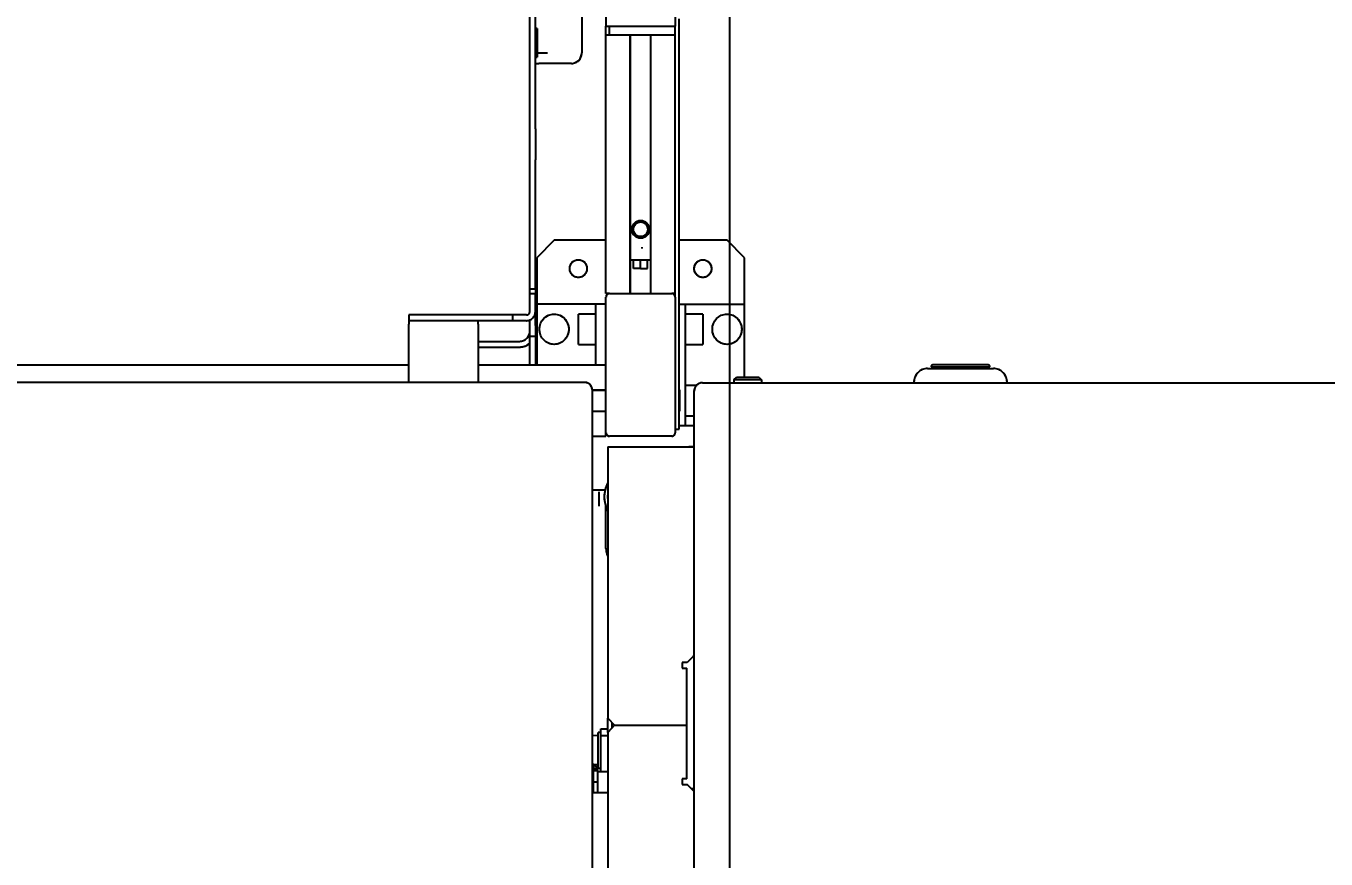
# Model space of a CAD drawing. Header units: centimetres. Extents: x 405564 to 502064, y 46284 to 60634.
# Drawn here: x 454399.37 to 454437.01, y 53186.32 to 53210.44 of the extents above; entities that cross this region are included whole.
import ezdxf
from ezdxf import colors
from ezdxf.entities.mleader import LeaderData, LeaderLine
from ezdxf.math import Vec2, Vec3
from ezdxf.xclip import XClip

# ---------------------------------------------------------------- set-up
doc = ezdxf.new("R2010")
doc.units = ezdxf.units.CM
doc.header["$XCLIPFRAME"] = 0
doc.linetypes.add('SLD-2点鎖線', pattern=[12.7, 6.35, -1.27, 1.27, -1.27, 1.27, -1.27])
doc.linetypes.add('SLD-実線', pattern=[0])
for name, color, linetype in [('---___EB_draft03_cihazlar', 8, 'Continuous'), ('0-KRCN-ASMATAVAN-130426', 8, 'Continuous'), ('AS_DUV', 8, 'Continuous'), ('AS_PYZ_BINA', 8, 'Continuous')]:
    doc.layers.add(name, color=color, linetype=linetype)
doc.layers.add('0-KRCN-MİMARİ-220526', color=8, linetype='Continuous', lineweight=9)
doc.layers.add('OL_Ic', color=8, linetype='Continuous', lineweight=9)
doc.styles.add('Normal_ITL', font='swissi.ttf')

# ---------------------------------------------------------------- blocks, each defined once
blk = doc.blocks.new('SMD Dizgi Makinesi')
at = {"layer": '---___EB_draft03_cihazlar', "linetype": 'SLD-実線'}
for p, q in [((275456.238, -39752.449), (275456.238, -39730.997)), ((275455.824, -39745.929), (275455.824, -39744.026)), ((275455.721, -39744.177), (275455.721, -39745.779)), ((275455.773, -39745.197), (275455.773, -39744.127)), ((275455.773, -39745.829), (275455.773, -39745.197)), ((275456.238, -39751.788), (275456.238, -39746.33)), ((275456.083, -39750.806), (275456.155, -39750.736)), ((275456.083, -39750.806), (275456.083, -39751.467)), ((275456.155, -39750.736), (275456.155, -39751.537)), ((275456.155, -39750.736), (275456.238, -39750.736)), ((275452.621, -39751.237), (275452.105, -39751.738)), ((275453.964, -39751.237), (275452.621, -39751.237)), ((275453.964, -39752.939), (275453.964, -39751.237)), ((275456.083, -39751.237), (275453.964, -39751.237)), ((275456.155, -39751.537), (275456.083, -39751.467)), ((275456.155, -39751.537), (275456.238, -39751.537)), ((275452.105, -39751.738), (275452.105, -39753.12)), ((275456.238, -39751.888), (275456.238, -39751.788)), ((275454.249, -39752.439), (275455.127, -39752.439)), ((275454.249, -39752.439), (275454.249, -39752.939)), ((275455.127, -39752.939), (275455.127, -39752.439)), ((275456.315, -39752.623), (275456.315, -39752.939)), ((275456.486, -39752.689), (275456.394, -39752.671)), ((275464.504, -39752.689), (275456.486, -39752.689)), ((275457.193, -39752.939), (275457.193, -39752.689)), ((275457.478, -39752.939), (275457.478, -39752.689)), ((275458.098, -39752.849), (275458.098, -39752.689)), ((275464.127, -39752.689), (275464.212, -39752.769)), ((275537.97, -39752.689), (275464.504, -39752.689)), ((275468.079, -39752.689), (275467.872, -39752.889)), ((275467.986, -39752.779), (275467.986, -39752.689)), ((275447.765, -39753.12), (275445.698, -39753.12)), ((275456.548, -39753.12), (275447.765, -39753.12)), ((275453.964, -39753.12), (275453.964, -39752.939)), ((275457.478, -39752.939), (275453.964, -39752.939)), ((275456.444, -39753.11), (275457.064, -39753.11)), ((275457.581, -39753.12), (275456.548, -39753.12)), ((275456.599, -39753.11), (275456.604, -39753.12)), ((275456.716, -39753.11), (275456.716, -39753.12)), ((275456.793, -39753.12), (275456.793, -39753.11)), ((275457.478, -39753.12), (275457.478, -39752.939)), ((275457.581, -39753.24), (275457.581, -39753.12)), ((275458.098, -39755.193), (275458.098, -39752.849)), ((275464.212, -39752.769), (275464.297, -39752.849)), ((275464.297, -39752.849), (275464.339, -39752.889)), ((275464.339, -39752.889), (275464.339, -39753.04)), ((275464.339, -39753.04), (275464.504, -39753.04)), ((275466.157, -39752.899), (275464.504, -39752.899)), ((275464.504, -39753.04), (275464.504, -39752.899)), ((275466.157, -39754.992), (275466.157, -39752.899)), ((275467.707, -39752.899), (275466.157, -39752.899)), ((275467.707, -39752.899), (275467.707, -39753.04)), ((275467.707, -39753.04), (275467.872, -39753.04)), ((275467.872, -39753.04), (275467.872, -39752.889)), ((275444.097, -39753.24), (275445.905, -39753.24)), ((275446.163, -39753.24), (275445.905, -39753.24)), ((275445.905, -39753.34), (275445.905, -39753.24)), ((275445.905, -39753.941), (275445.905, -39753.34)), ((275446.163, -39753.34), (275446.163, -39753.24)), ((275447.765, -39753.24), (275446.163, -39753.24)), ((275446.163, -39755.143), (275446.163, -39753.34)), ((275453.654, -39753.24), (275447.12, -39753.24)), ((275453.758, -39753.24), (275453.654, -39753.24)), ((275453.654, -39753.24), (275453.654, -39753.34)), ((275453.654, -39755.143), (275453.654, -39753.34)), ((275453.758, -39753.24), (275457.684, -39753.24)), ((275457.788, -39753.34), (275457.788, -39755.143)), ((275445.905, -39754.542), (275445.905, -39753.941)), ((275453.654, -39753.941), (275446.163, -39753.941)), ((275453.654, -39753.947), (275446.163, -39753.947)), ((275452.006, -39754.192), (275452.006, -39754.29)), ((275452.352, -39754.191), (275452.311, -39754.191)), ((275452.673, -39754.542), (275452.673, -39753.941)), ((275452.931, -39754.037), (275452.673, -39754.037)), ((275452.931, -39754.241), (275452.673, -39754.241)), ((275452.931, -39754.241), (275452.931, -39754.037)), ((275452.931, -39754.241), (275452.931, -39754.446)), ((275445.905, -39755.143), (275445.905, -39754.542)), ((275453.654, -39754.536), (275446.163, -39754.536)), ((275453.654, -39754.542), (275446.163, -39754.542)), ((275451.856, -39754.443), (275451.944, -39754.394)), ((275452.931, -39754.446), (275452.673, -39754.446)), ((275465.95, -39755.193), (275466.157, -39754.992)), ((275466.157, -39754.992), (275466.364, -39755.193)), ((275428.856, -39755.243), (275445.905, -39755.243)), ((275445.905, -39755.243), (275445.905, -39755.143)), ((275446.163, -39755.143), (275445.905, -39755.143)), ((275446.163, -39755.243), (275445.905, -39755.243)), ((275446.163, -39755.243), (275446.163, -39755.143)), ((275453.654, -39755.243), (275446.163, -39755.243)), ((275452.105, -39755.243), (275452.105, -39756.745)), ((275453.654, -39755.143), (275453.654, -39755.243)), ((275457.684, -39755.243), (275453.758, -39755.243)), ((275453.964, -39755.243), (275453.964, -39755.543)), ((275455.721, -39758.948), (275455.721, -39755.243)), ((275456.444, -39755.643), (275456.444, -39755.243)), ((275456.451, -39755.643), (275456.451, -39755.243)), ((275457.058, -39755.643), (275457.058, -39755.243)), ((275457.064, -39755.643), (275457.064, -39755.243)), ((275457.788, -39755.243), (275457.684, -39755.243)), ((275457.788, -39755.643), (275457.788, -39755.243)), ((275458.098, -39755.193), (275464.297, -39755.193)), ((275459.337, -39755.643), (275459.337, -39755.267)), ((275459.428, -39755.193), (275459.544, -39755.202)), ((275459.544, -39755.202), (275459.661, -39755.193)), ((275461.042, -39755.243), (275459.832, -39755.243)), ((275464.297, -39755.193), (275465.95, -39755.193)), ((275466.364, -39755.193), (275465.95, -39755.193)), ((275466.074, -39755.073), (275466.24, -39755.073)), ((275466.229, -39755.063), (275466.085, -39755.063)), ((275466.26, -39755.393), (275466.26, -39755.193)), ((275466.364, -39755.193), (275537.556, -39755.193)), ((275466.467, -39755.193), (275466.467, -39755.393)), ((275467.5, -39755.443), (275467.5, -39755.193)), ((275468.12, -39755.193), (275468.12, -39755.643)), ((275453.964, -39755.543), (275455.721, -39755.543)), ((275453.964, -39755.543), (275453.964, -39757.246)), ((275454.249, -39755.543), (275454.249, -39756.044)), ((275455.127, -39756.044), (275455.127, -39755.543)), ((275456.437, -39755.643), (275464.453, -39755.643)), ((275459.735, -39755.443), (275459.399, -39755.443)), ((275459.813, -39755.443), (275459.735, -39755.443)), ((275464.453, -39755.643), (275485.48, -39755.643)), ((275466.467, -39755.393), (275466.26, -39755.393)), ((275466.364, -39755.393), (275466.364, -39755.473)), ((275466.683, -39755.473), (275466.364, -39755.473)), ((275466.452, -39755.474), (275466.467, -39755.643)), ((275466.717, -39755.474), (275466.452, -39755.474)), ((275467.5, -39755.393), (275466.467, -39755.393)), ((275467.397, -39755.473), (275466.683, -39755.473)), ((275467.309, -39755.474), (275466.717, -39755.474)), ((275467.294, -39755.593), (275467.294, -39755.493)), ((275467.294, -39755.593), (275467.294, -39755.643)), ((275467.418, -39755.593), (275467.294, -39755.593)), ((275467.298, -39755.593), (275467.309, -39755.474)), ((275467.397, -39755.473), (275467.397, -39755.393)), ((275467.418, -39755.493), (275467.418, -39755.593)), ((275467.418, -39755.593), (275467.418, -39755.643)), ((275467.469, -39755.493), (275467.81, -39755.493)), ((275467.469, -39755.613), (275467.469, -39755.493)), ((275467.469, -39755.613), (275467.81, -39755.613)), ((275467.469, -39755.613), (275467.469, -39755.623)), ((275467.469, -39755.623), (275467.81, -39755.623)), ((275467.469, -39755.643), (275467.469, -39755.623)), ((275467.5, -39755.493), (275467.5, -39755.443)), ((275467.81, -39755.493), (275468.12, -39755.493)), ((275467.81, -39755.493), (275467.81, -39755.613)), ((275467.81, -39755.613), (275468.12, -39755.613)), ((275467.81, -39755.643), (275467.81, -39755.623)), ((275428.236, -39755.944), (275446.68, -39755.944)), ((275454.52, -39756.044), (275454.249, -39756.044)), ((275455.127, -39756.044), (275454.52, -39756.044)), ((275456.231, -39755.844), (275456.231, -39847.777)), ((275446.99, -39756.244), (275446.99, -39757.186)), ((275452.105, -39756.745), (275452.621, -39757.246)), ((275445.981, -39757.236), (275445.981, -39757.286)), ((275445.981, -39757.236), (275446.807, -39757.236)), ((275446.678, -39757.236), (275446.678, -39756.935)), ((275446.807, -39757.286), (275446.807, -39757.236)), ((275446.99, -39757.286), (275446.99, -39757.186)), ((275452.621, -39757.246), (275453.964, -39757.246)), ((275453.964, -39757.246), (275455.721, -39757.246)), ((275448.882, -39757.286), (275443.632, -39757.286)), ((275448.882, -39757.446), (275443.632, -39757.446)), ((275448.882, -39757.286), (275449.777, -39757.286)), ((275449.777, -39757.446), (275448.882, -39757.446)), ((275453.516, -39757.286), (275449.777, -39757.286)), ((275453.516, -39757.446), (275449.777, -39757.446)), ((275453.516, -39757.286), (275453.654, -39757.286)), ((275453.516, -39757.446), (275453.516, -39757.286)), ((275453.654, -39757.446), (275453.516, -39757.446)), ((275454.171, -39757.286), (275453.654, -39757.286)), ((275453.654, -39757.446), (275453.654, -39757.286)), ((275454.171, -39757.446), (275453.654, -39757.446)), ((275454.584, -39757.286), (275454.171, -39757.286)), ((275454.274, -39757.546), (275454.274, -39757.947)), ((275454.584, -39757.446), (275454.419, -39757.446)), ((275454.44, -39757.546), (275454.44, -39757.947)), ((275454.584, -39757.286), (275454.894, -39757.286)), ((275454.894, -39757.446), (275454.584, -39757.446)), ((275454.894, -39757.286), (275455.721, -39757.286)), ((275454.894, -39757.286), (275454.894, -39757.446)), ((275455.721, -39757.446), (275454.894, -39757.446)), ((275454.274, -39757.947), (275454.44, -39757.947)), ((275454.274, -39757.947), (275454.274, -39760.951)), ((275454.44, -39757.947), (275454.44, -39760.951)), ((275455.039, -39758.948), (275455.039, -39757.746)), ((275455.204, -39758.948), (275455.204, -39757.746)), ((275454.543, -39758.948), (275454.44, -39758.948)), ((275454.543, -39758.948), (275456.231, -39758.948)), ((275454.274, -39760.951), (275454.44, -39760.951)), ((275454.44, -39760.951), (275454.543, -39760.951)), ((275456.231, -39760.951), (275454.543, -39760.951)), ((275455.721, -39828.259), (275455.721, -39760.951))]:
    blk.add_line(p, q, dxfattribs=at)
at = {"layer": '---___EB_draft03_cihazlar', "linetype": 'SLD-2点鎖線'}
for p, q in [((275456.238, -39752.449), (275456.238, -39730.997)), ((275455.824, -39745.929), (275455.824, -39744.026)), ((275455.721, -39744.177), (275455.721, -39745.779)), ((275455.773, -39745.197), (275455.773, -39744.127)), ((275455.773, -39745.829), (275455.773, -39745.197)), ((275456.238, -39751.788), (275456.238, -39746.33)), ((275456.083, -39750.806), (275456.155, -39750.736)), ((275456.083, -39750.806), (275456.083, -39751.467)), ((275456.155, -39750.736), (275456.155, -39751.537)), ((275456.155, -39750.736), (275456.238, -39750.736)), ((275452.621, -39751.237), (275452.105, -39751.738)), ((275453.964, -39751.237), (275452.621, -39751.237)), ((275453.964, -39752.939), (275453.964, -39751.237)), ((275456.083, -39751.237), (275453.964, -39751.237)), ((275456.155, -39751.537), (275456.083, -39751.467)), ((275456.155, -39751.537), (275456.238, -39751.537)), ((275452.105, -39751.738), (275452.105, -39753.12)), ((275456.238, -39751.888), (275456.238, -39751.788)), ((275454.249, -39752.439), (275454.249, -39752.939)), ((275454.249, -39752.439), (275455.127, -39752.439)), ((275455.127, -39752.939), (275455.127, -39752.439)), ((275456.315, -39752.623), (275456.315, -39752.939)), ((275456.486, -39752.689), (275456.394, -39752.671)), ((275464.504, -39752.689), (275456.486, -39752.689)), ((275457.193, -39752.939), (275457.193, -39752.689)), ((275457.478, -39752.939), (275457.478, -39752.689)), ((275458.098, -39752.849), (275458.098, -39752.689)), ((275464.127, -39752.689), (275464.212, -39752.769)), ((275537.97, -39752.689), (275464.504, -39752.689)), ((275468.079, -39752.689), (275467.872, -39752.889)), ((275467.986, -39752.779), (275467.986, -39752.689)), ((275447.765, -39753.12), (275445.698, -39753.12)), ((275456.548, -39753.12), (275447.765, -39753.12)), ((275453.964, -39753.12), (275453.964, -39752.939)), ((275457.478, -39752.939), (275453.964, -39752.939)), ((275456.444, -39753.11), (275457.064, -39753.11)), ((275457.581, -39753.12), (275456.548, -39753.12)), ((275456.599, -39753.11), (275456.604, -39753.12)), ((275456.716, -39753.11), (275456.716, -39753.12)), ((275456.793, -39753.12), (275456.793, -39753.11)), ((275457.478, -39753.12), (275457.478, -39752.939)), ((275457.581, -39753.24), (275457.581, -39753.12)), ((275458.098, -39755.193), (275458.098, -39752.849)), ((275464.212, -39752.769), (275464.297, -39752.849)), ((275464.297, -39752.849), (275464.339, -39752.889)), ((275464.339, -39752.889), (275464.339, -39753.04)), ((275464.339, -39753.04), (275464.504, -39753.04)), ((275466.157, -39752.899), (275464.504, -39752.899)), ((275464.504, -39753.04), (275464.504, -39752.899)), ((275466.157, -39754.992), (275466.157, -39752.899)), ((275467.707, -39752.899), (275466.157, -39752.899)), ((275467.707, -39752.899), (275467.707, -39753.04)), ((275467.707, -39753.04), (275467.872, -39753.04)), ((275467.872, -39753.04), (275467.872, -39752.889)), ((275444.097, -39753.24), (275445.905, -39753.24)), ((275445.905, -39753.34), (275445.905, -39753.24)), ((275446.163, -39753.24), (275445.905, -39753.24)), ((275445.905, -39753.941), (275445.905, -39753.34)), ((275446.163, -39753.34), (275446.163, -39753.24)), ((275447.765, -39753.24), (275446.163, -39753.24)), ((275446.163, -39755.143), (275446.163, -39753.34)), ((275453.654, -39753.24), (275447.12, -39753.24)), ((275453.758, -39753.24), (275453.654, -39753.24)), ((275453.654, -39753.24), (275453.654, -39753.34)), ((275453.654, -39755.143), (275453.654, -39753.34)), ((275453.758, -39753.24), (275457.684, -39753.24)), ((275457.788, -39753.34), (275457.788, -39755.143)), ((275445.905, -39754.542), (275445.905, -39753.941)), ((275453.654, -39753.941), (275446.163, -39753.941)), ((275453.654, -39753.947), (275446.163, -39753.947)), ((275452.006, -39754.192), (275452.006, -39754.29)), ((275452.352, -39754.191), (275452.311, -39754.191)), ((275452.673, -39754.542), (275452.673, -39753.941)), ((275452.931, -39754.037), (275452.673, -39754.037)), ((275452.931, -39754.241), (275452.673, -39754.241)), ((275452.931, -39754.241), (275452.931, -39754.037)), ((275452.931, -39754.241), (275452.931, -39754.446)), ((275445.905, -39755.143), (275445.905, -39754.542)), ((275453.654, -39754.536), (275446.163, -39754.536)), ((275453.654, -39754.542), (275446.163, -39754.542)), ((275451.856, -39754.443), (275451.944, -39754.394)), ((275452.931, -39754.446), (275452.673, -39754.446)), ((275465.95, -39755.193), (275466.157, -39754.992)), ((275466.157, -39754.992), (275466.364, -39755.193)), ((275428.856, -39755.243), (275445.905, -39755.243)), ((275445.905, -39755.243), (275445.905, -39755.143)), ((275446.163, -39755.143), (275445.905, -39755.143)), ((275446.163, -39755.243), (275445.905, -39755.243)), ((275446.163, -39755.243), (275446.163, -39755.143)), ((275453.654, -39755.243), (275446.163, -39755.243)), ((275452.105, -39755.243), (275452.105, -39756.745)), ((275453.654, -39755.143), (275453.654, -39755.243)), ((275457.684, -39755.243), (275453.758, -39755.243)), ((275453.964, -39755.243), (275453.964, -39755.543)), ((275455.721, -39758.948), (275455.721, -39755.243)), ((275456.444, -39755.643), (275456.444, -39755.243)), ((275456.451, -39755.643), (275456.451, -39755.243)), ((275457.058, -39755.643), (275457.058, -39755.243)), ((275457.064, -39755.643), (275457.064, -39755.243)), ((275457.788, -39755.243), (275457.684, -39755.243)), ((275457.788, -39755.643), (275457.788, -39755.243)), ((275458.098, -39755.193), (275464.297, -39755.193)), ((275459.337, -39755.643), (275459.337, -39755.267)), ((275459.428, -39755.193), (275459.544, -39755.202)), ((275459.544, -39755.202), (275459.661, -39755.193)), ((275461.042, -39755.243), (275459.832, -39755.243)), ((275464.297, -39755.193), (275465.95, -39755.193)), ((275466.364, -39755.193), (275465.95, -39755.193)), ((275466.074, -39755.073), (275466.24, -39755.073)), ((275466.229, -39755.063), (275466.085, -39755.063)), ((275466.26, -39755.393), (275466.26, -39755.193)), ((275466.364, -39755.193), (275537.556, -39755.193)), ((275466.467, -39755.193), (275466.467, -39755.393)), ((275467.5, -39755.443), (275467.5, -39755.193)), ((275468.12, -39755.193), (275468.12, -39755.643)), ((275453.964, -39755.543), (275455.721, -39755.543)), ((275453.964, -39755.543), (275453.964, -39757.246)), ((275454.249, -39755.543), (275454.249, -39756.044)), ((275455.127, -39756.044), (275455.127, -39755.543)), ((275456.437, -39755.643), (275464.453, -39755.643)), ((275459.735, -39755.443), (275459.399, -39755.443)), ((275459.813, -39755.443), (275459.735, -39755.443)), ((275464.453, -39755.643), (275485.48, -39755.643)), ((275466.467, -39755.393), (275466.26, -39755.393)), ((275466.364, -39755.393), (275466.364, -39755.473)), ((275466.683, -39755.473), (275466.364, -39755.473)), ((275466.452, -39755.474), (275466.467, -39755.643)), ((275466.717, -39755.474), (275466.452, -39755.474)), ((275467.5, -39755.393), (275466.467, -39755.393)), ((275467.397, -39755.473), (275466.683, -39755.473)), ((275467.309, -39755.474), (275466.717, -39755.474)), ((275467.294, -39755.593), (275467.294, -39755.493)), ((275467.294, -39755.593), (275467.294, -39755.643)), ((275467.418, -39755.593), (275467.294, -39755.593)), ((275467.298, -39755.593), (275467.309, -39755.474)), ((275467.397, -39755.473), (275467.397, -39755.393)), ((275467.418, -39755.493), (275467.418, -39755.593)), ((275467.418, -39755.593), (275467.418, -39755.643)), ((275467.469, -39755.493), (275467.81, -39755.493)), ((275467.469, -39755.613), (275467.469, -39755.493)), ((275467.469, -39755.613), (275467.81, -39755.613)), ((275467.469, -39755.613), (275467.469, -39755.623)), ((275467.469, -39755.623), (275467.81, -39755.623)), ((275467.469, -39755.643), (275467.469, -39755.623)), ((275467.5, -39755.493), (275467.5, -39755.443)), ((275467.81, -39755.493), (275468.12, -39755.493)), ((275467.81, -39755.493), (275467.81, -39755.613)), ((275467.81, -39755.613), (275468.12, -39755.613)), ((275467.81, -39755.643), (275467.81, -39755.623)), ((275428.236, -39755.944), (275446.68, -39755.944)), ((275454.52, -39756.044), (275454.249, -39756.044)), ((275455.127, -39756.044), (275454.52, -39756.044)), ((275456.231, -39755.844), (275456.231, -39847.777)), ((275446.99, -39756.244), (275446.99, -39757.186)), ((275452.105, -39756.745), (275452.621, -39757.246)), ((275445.981, -39757.236), (275445.981, -39757.286)), ((275445.981, -39757.236), (275446.807, -39757.236)), ((275446.678, -39757.236), (275446.678, -39756.935)), ((275446.807, -39757.286), (275446.807, -39757.236)), ((275446.99, -39757.286), (275446.99, -39757.186)), ((275452.621, -39757.246), (275453.964, -39757.246)), ((275453.964, -39757.246), (275455.721, -39757.246)), ((275448.882, -39757.286), (275443.632, -39757.286)), ((275448.882, -39757.446), (275443.632, -39757.446)), ((275448.882, -39757.286), (275449.777, -39757.286)), ((275449.777, -39757.446), (275448.882, -39757.446)), ((275453.516, -39757.286), (275449.777, -39757.286)), ((275453.516, -39757.446), (275449.777, -39757.446)), ((275453.516, -39757.286), (275453.654, -39757.286)), ((275453.516, -39757.446), (275453.516, -39757.286)), ((275453.654, -39757.446), (275453.516, -39757.446)), ((275454.171, -39757.286), (275453.654, -39757.286)), ((275453.654, -39757.446), (275453.654, -39757.286)), ((275454.171, -39757.446), (275453.654, -39757.446)), ((275454.584, -39757.286), (275454.171, -39757.286)), ((275454.274, -39757.546), (275454.274, -39757.947)), ((275454.584, -39757.446), (275454.419, -39757.446)), ((275454.44, -39757.546), (275454.44, -39757.947)), ((275454.584, -39757.286), (275454.894, -39757.286)), ((275454.894, -39757.446), (275454.584, -39757.446)), ((275454.894, -39757.286), (275455.721, -39757.286)), ((275454.894, -39757.286), (275454.894, -39757.446)), ((275455.721, -39757.446), (275454.894, -39757.446)), ((275454.274, -39757.947), (275454.44, -39757.947)), ((275454.274, -39757.947), (275454.274, -39760.951)), ((275454.44, -39757.947), (275454.44, -39760.951)), ((275455.039, -39758.948), (275455.039, -39757.746)), ((275455.204, -39758.948), (275455.204, -39757.746)), ((275454.543, -39758.948), (275454.44, -39758.948)), ((275454.543, -39758.948), (275456.231, -39758.948)), ((275454.274, -39760.951), (275454.44, -39760.951)), ((275454.44, -39760.951), (275454.543, -39760.951)), ((275456.231, -39760.951), (275454.543, -39760.951)), ((275455.721, -39828.259), (275455.721, -39760.951))]:
    blk.add_line(p, q, dxfattribs=at)
for centre, major_axis, ratio, start_param, end_param in [((275456.238, -39744.026), (-0.413, 0), 0.969208, 4.712389, 6.283185), ((275455.773, -39744.177), (-0.0517, 0), 0.969208, 4.712389, 6.283185), ((275455.773, -39745.779), (-0.0517, 0), 0.969208, 0, 1.570796), ((275456.238, -39745.929), (-0.413, 0), 0.969208, 0, 1.570796), ((275454.688, -39751.738), (-0.439, 0), 0.969208, 4.712389, 10.995574), ((275452.931, -39752.439), (-0.258, 0), 0.969208, 4.712389, 10.995574), ((275456.486, -39752.449), (-0.248, 0), 0.969208, 0, 1.570796), ((275464.297, -39752.849), (-6.2, 0), 0.943363, 6.255785, 6.283185), ((275453.758, -39753.34), (-0.103, 0), 0.969208, 4.712389, 6.283185), ((275457.684, -39753.34), (-0.103, 0), 0.969208, 3.141593, 4.712389), ((275451.795, -39754.241), (-0.258, 0), 0.969208, 4.712389, 10.995574), ((275451.795, -39754.241), (-0.217, 0), 0.969208, 4.712389, 10.995574), ((275453.758, -39755.143), (-0.103, 0), 0.969208, 0, 1.570796), ((275457.684, -39755.143), (-0.103, 0), 0.969208, 1.570796, 3.141593), ((275459.544, -39754.492), (-0.827, 0), 0.969208, 1.065436, 2.076157), ((275461.042, -39754.742), (-0.517, 0), 0.969208, 1.570796, 2.021984), ((275456.437, -39755.844), (-0.207, 0), 0.969208, 4.712389, 6.283185), ((275467.469, -39755.663), (-0.176, 0), 0.969208, 4.712389, 5.858796), ((275467.469, -39755.663), (-0.0517, 0), 0.969208, 4.712389, 5.871668), ((275446.68, -39756.244), (-0.31, 0), 0.969208, 3.141593, 4.712389), ((275452.931, -39756.044), (-0.258, 0), 0.969208, 4.712389, 10.995574), ((275454.688, -39756.745), (-0.439, 0), 0.969208, 4.712389, 10.995574), ((275454.171, -39757.546), (-0.269, 0), 0.969208, 3.141593, 4.712389), ((275454.171, -39757.546), (-0.103, 0), 0.969208, 3.141593, 4.712389), ((275454.729, -39757.746), (-0.31, 0), 0.969208, 3.141593, 4.712389), ((275454.729, -39757.746), (-0.475, 0), 0.969208, 3.141593, 3.852041)]:
    blk.add_ellipse(centre, major_axis=major_axis, ratio=ratio, start_param=start_param, end_param=end_param, dxfattribs=at)
at = {"layer": '---___EB_draft03_cihazlar', "linetype": 'SLD-実線'}
for centre, major_axis, ratio, start_param, end_param in [((275456.238, -39744.026), (-0.413, 0), 0.969208, 4.712389, 6.283185), ((275455.773, -39744.177), (-0.0517, 0), 0.969208, 4.712389, 6.283185), ((275455.773, -39745.779), (-0.0517, 0), 0.969208, 0, 1.570796), ((275456.238, -39745.929), (-0.413, 0), 0.969208, 0, 1.570796), ((275454.688, -39751.738), (-0.439, 0), 0.969208, 4.712389, 10.995574), ((275452.931, -39752.439), (-0.258, 0), 0.969208, 4.712389, 10.995574), ((275456.486, -39752.449), (-0.248, 0), 0.969208, 0, 1.570796), ((275464.297, -39752.849), (-6.2, 0), 0.943363, 6.255785, 6.283185), ((275453.758, -39753.34), (-0.103, 0), 0.969208, 4.712389, 6.283185), ((275457.684, -39753.34), (-0.103, 0), 0.969208, 3.141593, 4.712389), ((275451.795, -39754.241), (-0.258, 0), 0.969208, 4.712389, 10.995574), ((275451.795, -39754.241), (-0.217, 0), 0.969208, 4.712389, 10.995574), ((275453.758, -39755.143), (-0.103, 0), 0.969208, 0, 1.570796), ((275457.684, -39755.143), (-0.103, 0), 0.969208, 1.570796, 3.141593), ((275459.544, -39754.492), (-0.827, 0), 0.969208, 1.065436, 2.076157), ((275461.042, -39754.742), (-0.517, 0), 0.969208, 1.570796, 2.021984), ((275456.437, -39755.844), (-0.207, 0), 0.969208, 4.712389, 6.283185), ((275467.469, -39755.663), (-0.176, 0), 0.969208, 4.712389, 5.858796), ((275467.469, -39755.663), (-0.0517, 0), 0.969208, 4.712389, 5.871668), ((275446.68, -39756.244), (-0.31, 0), 0.969208, 3.141593, 4.712389), ((275452.931, -39756.044), (-0.258, 0), 0.969208, 4.712389, 10.995574), ((275454.688, -39756.745), (-0.439, 0), 0.969208, 4.712389, 10.995574), ((275454.171, -39757.546), (-0.269, 0), 0.969208, 3.141593, 4.712389), ((275454.171, -39757.546), (-0.103, 0), 0.969208, 3.141593, 4.712389), ((275454.729, -39757.746), (-0.31, 0), 0.969208, 3.141593, 4.712389), ((275454.729, -39757.746), (-0.475, 0), 0.969208, 3.141593, 3.852041)]:
    blk.add_ellipse(centre, major_axis=major_axis, ratio=ratio, start_param=start_param, end_param=end_param, dxfattribs=at)
blk = doc.blocks.new('A$Ca63a641c')
at = {"layer": 'AS_PYZ_BINA'}
ml = blk.add_multileader_mtext('Standard', dxfattribs=at)
ml.set_content('EST boyalı panel çit ve panel çit kapı (AS 51.101)', color=256, style='Normal_ITL')
ml.set_leader_properties()
ml.build(insert=Vec2(0, 0))
ml.multileader.update_dxf_attribs({"dogleg_length": 0.379, "arrow_head_size": 17.043, "scale": 75})
ctx = ml.context
ctx.base_point, ctx.scale, ctx.char_height, ctx.arrow_head_size, ctx.landing_gap_size, ctx.plane_origin = Vec3(140.513, 464.302), 75, 20, 17.043, 14.202, Vec3(92.505, 620.113)
notes = []
notes.append((ctx, [(0, (1, 1, 0), (112.109, 464.302), (1, 0), 28.404, [(0, [(68.504, 410)], 0, [])])]))
ctx.mtext.insert, ctx.mtext.width, ctx.mtext.flow_direction = Vec3(154.715, 477.513), 604.56338, 5
for ctx, leaders in notes:
    for number, flags, end, landing, length, lines in leaders:
        leader = LeaderData()
        leader.index, (leader.has_last_leader_line, leader.has_dogleg_vector, leader.attachment_direction) = number, flags
        leader.last_leader_point, leader.dogleg_vector, leader.dogleg_length = Vec3(end), Vec3(landing), length
        for number, points, colour, breaks in lines:
            line = LeaderLine()
            line.index, line.vertices, line.color, line.breaks = number, Vec3.list(points), colors.encode_raw_color(colour), breaks
            leader.lines.append(line)
        ctx.leaders.append(leader)
blk = doc.blocks.new('A$C85dec720')
at = {"layer": 'OL_Ic'}
blk.add_blockref('A$Ca63a641c', (5315.078, 5344.253, 28.4), dxfattribs=at)
blk = doc.blocks.new('A$C6A10300A')
at = {"layer": '---___EB_draft03_cihazlar', "rotation": 270}
blk.add_blockref('SMD Dizgi Makinesi', (56107.337, 268022.333), dxfattribs=at)
at = {"layer": 'AS_DUV'}
ref = blk.add_blockref('A$C85dec720', (28900.964, -17748.984), dxfattribs=dict(at, rotation=105.0255580063709))
XClip(ref).set_block_clipping_path([(6220.3367769278, 6783.7313721173), (4126.4071464743, -1017.0000000052), (7354.8298234051, -1883.5969356479), (9448.7594538586, 5917.1344364745)])

msp = doc.modelspace()

# ---------------------------------------------------------------- linework, layer by layer
at = {"layer": '0-KRCN-ASMATAVAN-130426'}
msp.add_line((454419.746, 52222.563), (454419.746, 53422.563), dxfattribs=at)

# ---------------------------------------------------------------- next in the draw order: block references
at = {"layer": '0-KRCN-MİMARİ-220526'}
msp.add_blockref('A$C6A10300A', (438064.066, 60634.016), dxfattribs=at)

doc.saveas('drawing.dxf')
